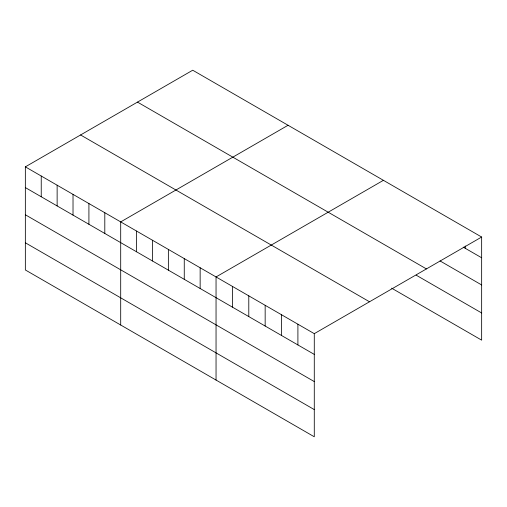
<?xml version="1.0" encoding="UTF-8"?>
<svg xmlns="http://www.w3.org/2000/svg" width="507" height="507" viewBox="0 0 507 507"><rect width="100%" height="100%" fill="white"/><g stroke="black" fill="none" stroke-linecap="round" stroke-linejoin="round"><path stroke-width="0.76" d="M25.35 166.854L314.283 333.663L314.283 436.781L25.35 269.965L25.35 166.854L192.717 70.219L481.65 237.035L481.65 340.146L391.6 288.16M288.065 125.267L120.698 221.901L120.698 325.012M383.412 180.321L216.045 276.949L216.045 380.06M314.283 333.663L481.65 237.035M463.233 247.137L481.65 257.771M440.038 260.928L481.65 284.953M137.486 102.11L426.419 268.919M416.158 275.155L481.65 312.965M80.581 134.963L369.514 301.779M25.35 187.584L314.283 354.399M25.35 214.772L314.283 381.581M25.35 242.783L314.283 409.593M465.28 246.009L465.28 248.316M297.907 324.214L297.907 344.944M281.537 314.758L281.537 335.495M265.161 305.303L265.161 326.039M248.791 295.854L248.791 316.59M232.415 286.398L232.415 307.134M200.151 267.772L200.151 288.508M184.263 258.595L184.263 279.332M168.368 249.425L168.368 270.155M152.48 240.248L152.48 260.985M136.586 231.072L136.586 251.808M104.803 212.725L104.803 233.461M88.915 203.548L88.915 224.284M73.021 194.377L73.021 215.107M57.133 185.201L57.133 205.937M41.238 176.024L41.238 196.76"/></g></svg>
